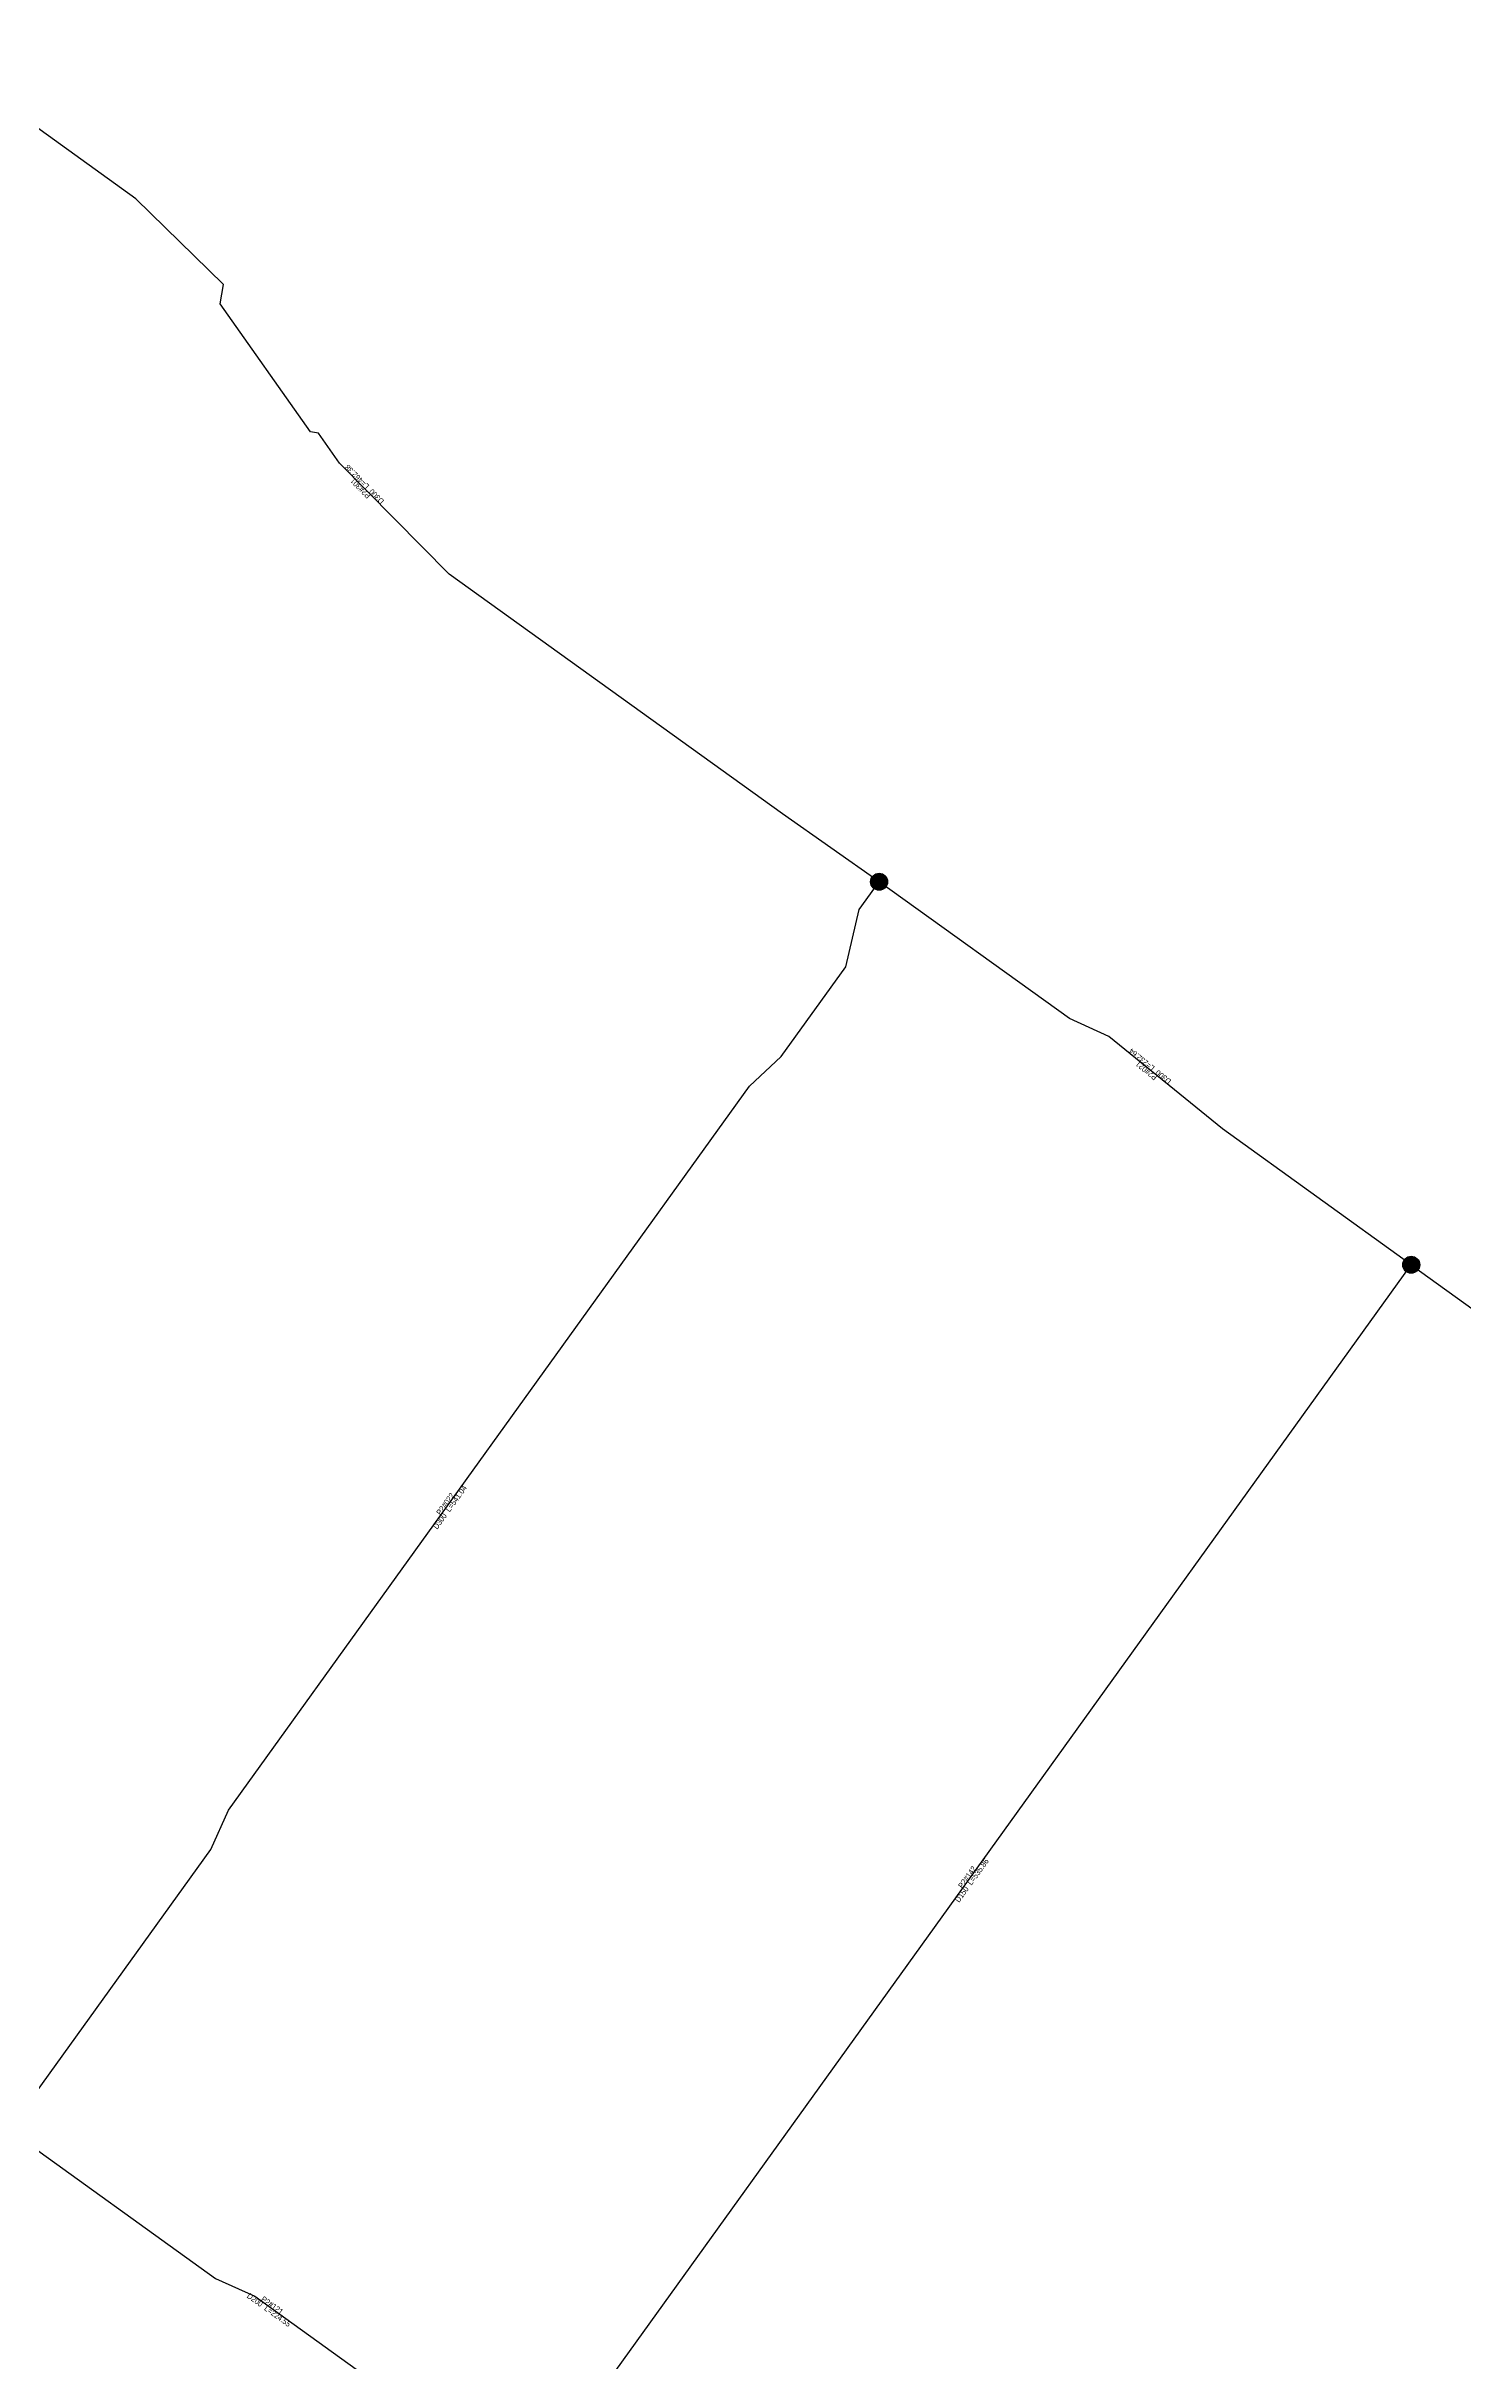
# Model space of a CAD drawing. Header units: metres. Extents: x 145472 to 149777, y 297313 to 301407.
# Drawn here: x 146848 to 147350, y 300584 to 301404 of the extents above; entities that cross this region are included whole.
import ezdxf
from ezdxf.enums import TextEntityAlignment as Align

# ---------------------------------------------------------------- set-up
doc = ezdxf.new("R2010")
doc.units = ezdxf.units.M
for name, color, linetype in [('EPANET2-JUNCTION', 7, 'Continuous'), ('EPANET2-PIPE', 3, 'Continuous'), ('EPANET2-PIPE_no', 7, 'Continuous')]:
    doc.layers.add(name, color=color, linetype=linetype)

# ---------------------------------------------------------------- blocks, each defined once
blk = doc.blocks.new('PIPE_BLOCK')
at = {"width": 0.8}
for tag, p in [('INFO', (0, -1)), ('ID', (0, 1))]:
    blk.add_attdef(tag, text='', height=2, dxfattribs=at).set_placement(p, align=Align.MIDDLE_CENTER)
blk = doc.blocks.new('JUNCTION_BLOCK')
h = blk.add_hatch(color=255)
edge = h.paths.add_edge_path()
edge.add_arc((0, 0), 3, 0, 360)
at = {"color": 5}
blk.add_circle((0, 0), 3, dxfattribs=at)
at = {"color": 5, "width": 0.7}
blk.add_attdef('ID', text='', height=3, dxfattribs=at).set_placement((0, 0), align=Align.MIDDLE_CENTER)

msp = doc.modelspace()

# ---------------------------------------------------------------- linework, layer by layer
at = {"layer": 'EPANET2-PIPE'}
for points in [[(147142.65, 301108.39), (147108.38, 301132.43), (146990.36, 301217.36), (146951.43, 301256.66), (146943.97, 301267.24), (146941.18, 301267.72), (146909.22, 301313.04), (146910.4, 301319.89), (146879.27, 301350.27), (146804.24, 301404.27), (146799.01, 301403.69)], [(146834.41, 300666.34), (146905.85, 300765.62), (146912.18, 300779.55), (147096.73, 301036.01), (147107.92, 301046.44), (147130.82, 301078.26), (147135.61, 301098.61), (147142.65, 301108.39)], [(147331.17, 300972.74), (147264.35, 301020.82), (147224.01, 301053.55), (147210.04, 301059.9), (147142.65, 301108.39)], [(147018.18, 300537.79), (147331.17, 300972.74)], [(147331.17, 300972.74), (147624.31, 300761.8)], [(146834.41, 300666.34), (146907.5, 300613.74), (146921.42, 300607.42), (147018.18, 300537.79)]]:
    msp.add_lwpolyline(points, dxfattribs=at)

# ---------------------------------------------------------------- block references
at = {"layer": 'EPANET2-JUNCTION'}
ref = msp.add_blockref('JUNCTION_BLOCK', (147142.65, 301108.39), dxfattribs=at)
ref.add_attrib('ID', 'B012', dxfattribs={"layer": '0', "color": 5, "height": 3, "width": 0.55}).set_placement((147142.65, 301108.39), align=Align.MIDDLE_CENTER)
ref = msp.add_blockref('JUNCTION_BLOCK', (147331.17, 300972.74), dxfattribs=at)
ref.add_attrib('ID', 'B011', dxfattribs={"layer": '0', "color": 5, "height": 3, "width": 0.55}).set_placement((147331.17, 300972.74), align=Align.MIDDLE_CENTER)
at = {"layer": 'EPANET2-PIPE_no'}
for p, rotation, values in [((146959.59, 301248.42), 134.72945810346872, {'ID': 'P2#301', 'INFO': 'D300  L=462.38'}), ((147237.95, 301042.24), 140.93958740880103, {'ID': 'P2#021', 'INFO': 'D300  L=232.64'}), ((146989.8, 300887.43), 54.26146911185548, {'ID': 'P2#022', 'INFO': 'D300  L=541.04'}), ((147174.68, 300755.26), 54.26146937444033, {'ID': 'P2#142', 'INFO': 'D150  L=535.86'}), ((146927.05, 300603.37), 324.2614691023269, {'ID': 'P2#121', 'INFO': 'D200  L=224.55'})]:
    msp.add_blockref('PIPE_BLOCK', p, dxfattribs=dict(at, rotation=rotation)).add_auto_attribs(values)

doc.saveas('drawing.dxf')
